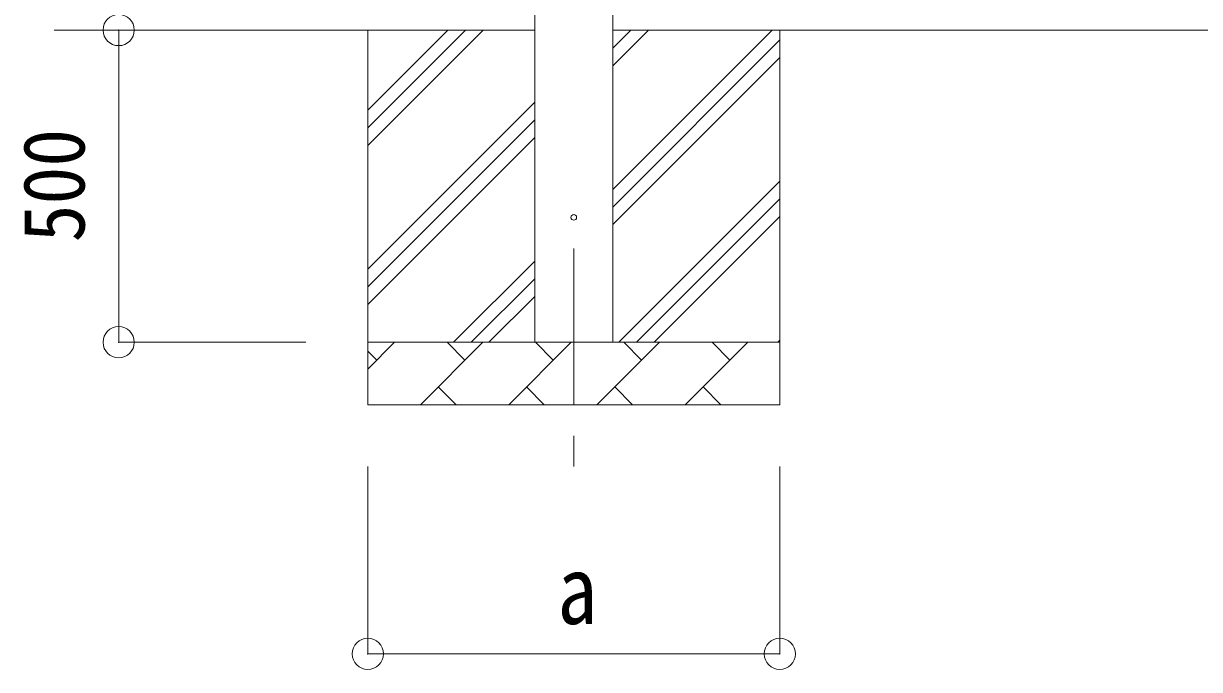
# Model space of a CAD drawing. Units: millimetres, scale not verified. Extents: x -14053 to 14053, y -9700 to 9700.
# Drawn here: x -10759 to -8875, y -183 to 852 of the extents above; entities that cross this region are included whole.
import ezdxf
from ezdxf.enums import TextEntityAlignment as Align

# ---------------------------------------------------------------- set-up
doc = ezdxf.new("R2010")
doc.units = ezdxf.units.MM
doc.header["$LTSCALE"] = 50
doc.header["$PDMODE"] = 32
doc.header["$PDSIZE"] = 50
doc.linetypes.add('CHAIN1', pattern=[8, 5, -1, 1, -1])
for name, color, linetype, lineweight in [('0-2_建具', 4, 'Continuous', 9), ('0-3_階段', 7, 'CHAIN1', 9), ('0-4_設備', 7, 'Continuous', 9), ('0-6_手摺', 5, 'Continuous', 5), ('0-8_外構', 6, 'Continuous', 9)]:
    doc.layers.add(name, color=color, linetype=linetype, lineweight=lineweight)
doc.styles.add('ＭＳ ゴシック', font='')
doc.styles.get('ＭＳ ゴシック').set_extended_font_data('MS Gothic')

msp = doc.modelspace()

# ---------------------------------------------------------------- linework, layer by layer
at = {"layer": '0-2_建具'}
for p, q in [((-9939.94, 341.06), (-9939.94, 3196.06)), ((-9814.94, 3196.06), (-9814.94, 341.06))]:
    msp.add_line(p, q, dxfattribs=at)
msp.add_circle((-9877.44, 541.06), 4.5, dxfattribs=at)
at = {"layer": '0-3_階段'}
msp.add_line((-9877.44, 491.06), (-9877.44, 142.06), dxfattribs=at)
at = {"layer": '0-4_設備'}
for p, q in [((-9939.94, 841.06), (-10709.94, 841.06)), ((-10207.44, 841.06), (-10207.44, 241.06)), ((-10207.44, 656.01), (-10022.39, 841.06)), ((-10207.44, 684.3), (-10050.68, 841.06)), ((-10207.44, 712.58), (-10078.96, 841.06)), ((-2266.94, 841.06), (-9814.94, 841.06)), ((-9814.94, 585.97), (-9559.84, 841.06)), ((-9814.94, 783.96), (-9757.83, 841.06)), ((-9814.94, 812.24), (-9786.12, 841.06)), ((-9547.44, 841.06), (-9547.44, 241.06)), ((-9814.94, 557.68), (-9547.44, 825.18)), ((-9814.94, 529.4), (-9547.44, 796.9)), ((-10207.44, 458.02), (-9939.94, 725.52)), ((-10207.44, 429.74), (-9939.94, 697.24)), ((-10207.44, 401.46), (-9939.94, 668.96)), ((-9805.29, 341.06), (-9547.44, 598.91)), ((-9777, 341.06), (-9547.44, 570.62)), ((-9748.72, 341.06), (-9547.44, 542.34)), ((-10069.84, 341.06), (-9939.94, 470.97)), ((-10041.56, 341.06), (-9939.94, 442.68)), ((-10013.28, 341.06), (-9939.94, 414.4)), ((-10207.44, 341.06), (-9547.44, 341.06)), ((-10207.44, 298.17), (-10164.55, 341.06)), ((-10123.13, 241.06), (-10023.13, 341.06)), ((-10051.68, 312.51), (-10080.23, 341.06)), ((-9981.71, 241.06), (-9881.71, 341.06)), ((-9910.26, 312.51), (-9938.81, 341.06)), ((-9840.29, 241.06), (-9740.29, 341.06)), ((-9768.84, 312.51), (-9797.39, 341.06)), ((-9698.86, 241.06), (-9598.86, 341.06)), ((-9627.42, 312.51), (-9655.97, 341.06)), ((-9550.73, 341.06), (-9547.44, 344.35)), ((-10193.1, 312.51), (-10207.44, 326.85)), ((-10094.57, 269.62), (-10066.02, 241.06)), ((-9953.15, 269.62), (-9924.6, 241.06)), ((-9811.73, 269.62), (-9783.18, 241.06)), ((-9670.31, 269.62), (-9641.76, 241.06)), ((-9547.44, 241.06), (-10207.44, 241.06))]:
    msp.add_line(p, q, dxfattribs=at)
at = {"layer": '0-6_手摺', "color": 6, "lineweight": 9}
msp.add_line((-10606.44, 841.06), (-10606.44, 341.06), dxfattribs=at)
at = {"layer": '0-8_外構'}
for p, q in [((-10606.44, 841.06), (-10306.44, 841.06)), ((-10606.44, 341.06), (-10306.44, 341.06)), ((-10207.44, -157.94), (-10207.44, 142.06)), ((-9547.44, -157.94), (-9547.44, 142.06)), ((-10207.44, -157.94), (-9547.44, -157.94))]:
    msp.add_line(p, q, dxfattribs=at)
for p in [(-10606.44, 841.06), (-10606.44, 341.06), (-10207.44, -157.94), (-9547.44, -157.94)]:
    msp.add_point(p, dxfattribs=at)

# ---------------------------------------------------------------- texts
at = {"layer": '0-8_外構', "color": 7, "style": 'ＭＳ ゴシック', "width": 0.9}
msp.add_text('500', height=98.97, rotation=90, dxfattribs=at).set_placement((-10631.44, 501.06), align=Align.BOTTOM_LEFT)
at = {"layer": '0-8_外構', "color": 7, "style": 'ＭＳ ゴシック', "width": 0.85}
msp.add_text('a', height=110, dxfattribs=at).set_placement((-9903.69, -142.94), align=Align.BOTTOM_LEFT)

doc.saveas('drawing.dxf')
